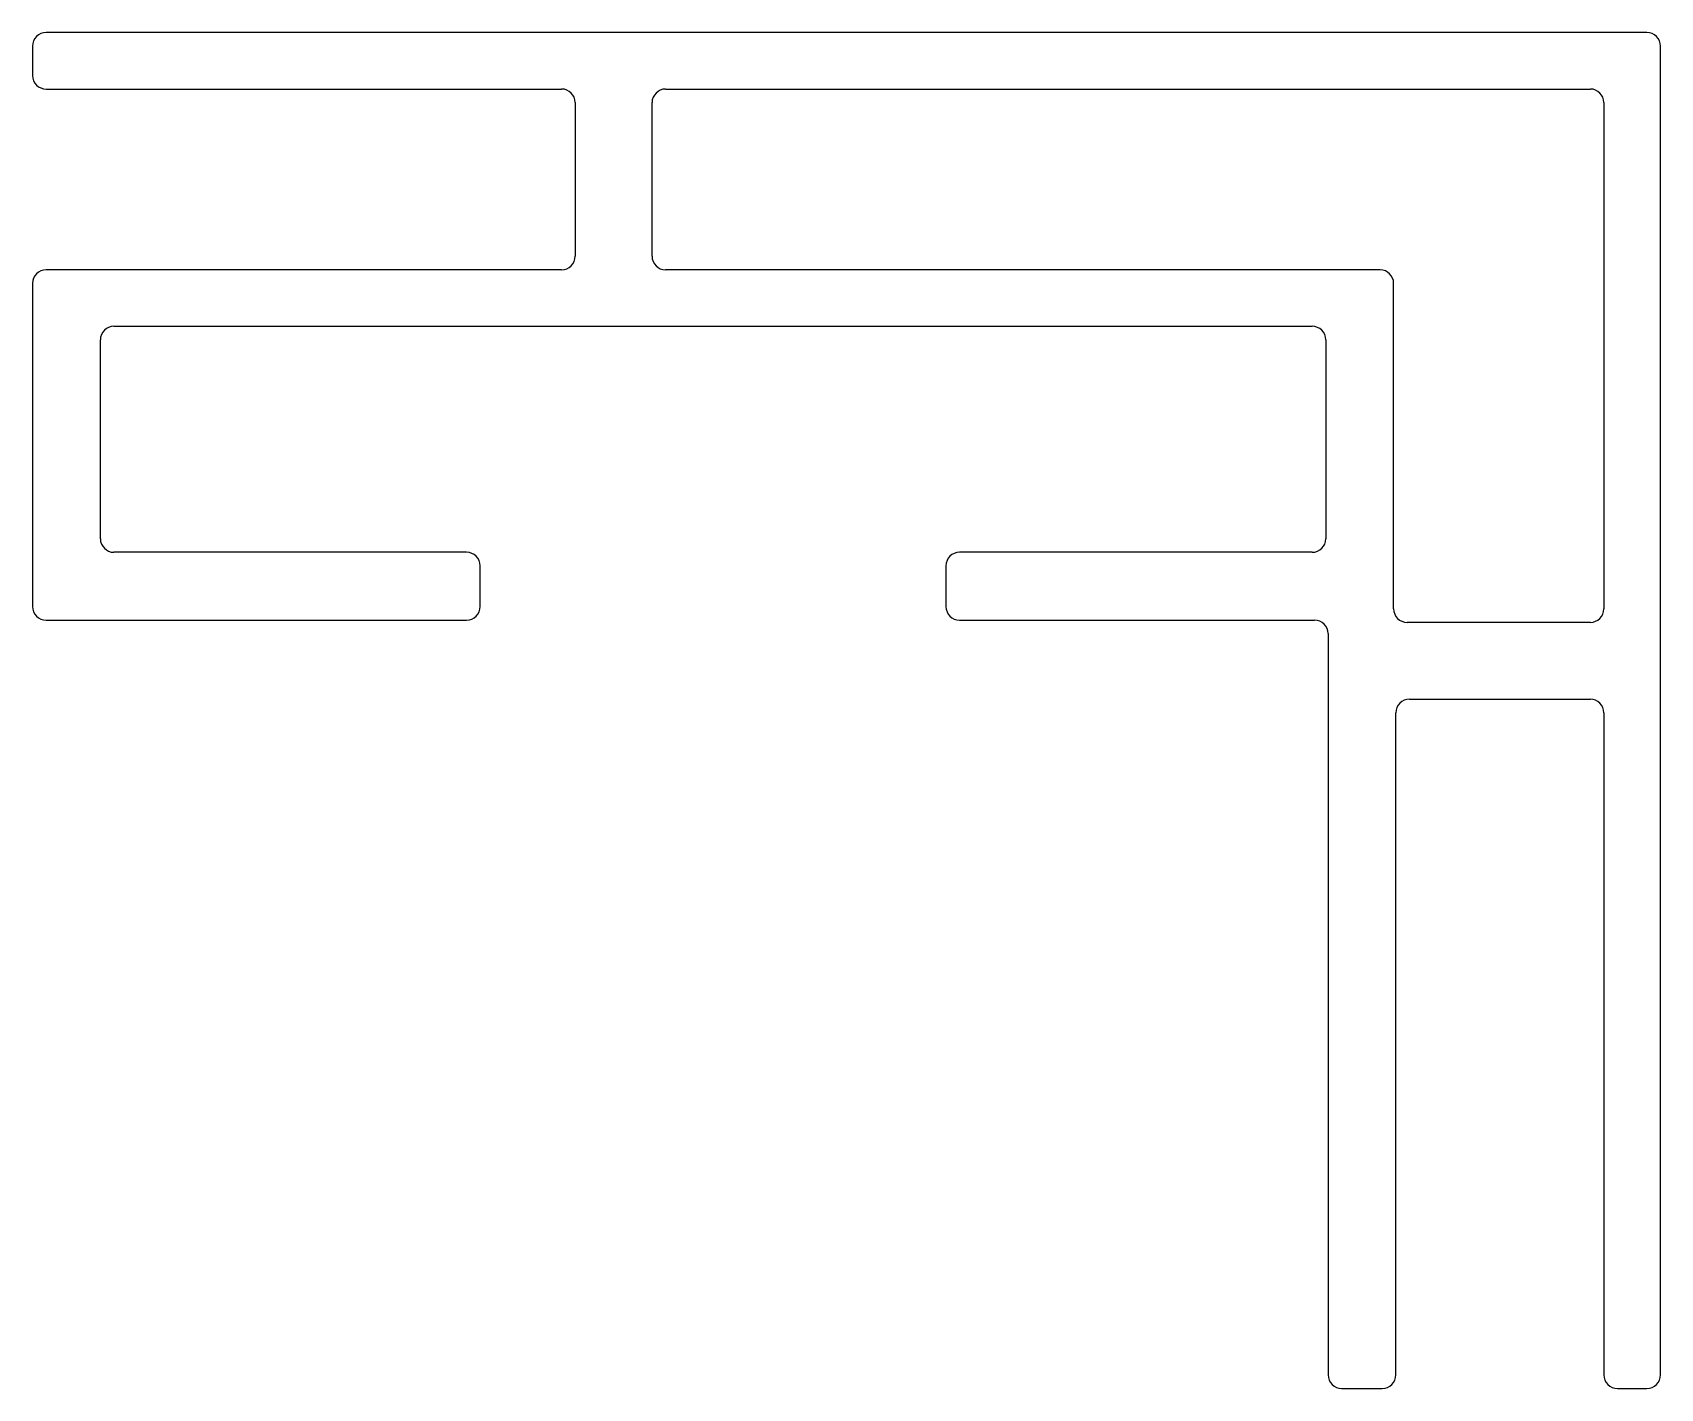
# Model space of a CAD drawing. Extents: x 2275 to 2311, y 1133.3 to 1163.3.
import ezdxf

# ---------------------------------------------------------------- set-up
doc = ezdxf.new("R2010")
doc.units = 0
doc.layers.get('0').update_dxf_attribs({"linetype": 'CONTINUOUS'})

msp = doc.modelspace()

# ---------------------------------------------------------------- linework, layer by layer
for p, q in [((2310.656, 1163.298), (2275.256, 1163.298)), ((2274.956, 1162.998), (2274.956, 1162.348)), ((2310.956, 1133.598), (2310.956, 1162.998)), ((2275.256, 1162.048), (2286.656, 1162.048)), ((2286.956, 1161.748), (2286.956, 1158.348)), ((2288.656, 1158.348), (2288.656, 1161.748)), ((2288.956, 1162.048), (2309.406, 1162.048)), ((2309.706, 1161.748), (2309.706, 1150.548)), ((2286.656, 1158.048), (2275.256, 1158.048)), ((2304.756, 1158.048), (2288.956, 1158.048)), ((2274.956, 1157.748), (2274.956, 1150.598)), ((2305.056, 1150.548), (2305.056, 1157.748)), ((2276.756, 1156.798), (2303.256, 1156.798)), ((2276.456, 1152.098), (2276.456, 1156.498)), ((2303.556, 1156.498), (2303.556, 1152.098)), ((2284.556, 1151.798), (2276.756, 1151.798)), ((2303.256, 1151.798), (2295.456, 1151.798)), ((2284.856, 1150.598), (2284.856, 1151.498)), ((2295.156, 1151.498), (2295.156, 1150.598)), ((2275.256, 1150.298), (2284.556, 1150.298)), ((2295.456, 1150.298), (2303.306, 1150.298)), ((2309.406, 1150.248), (2305.356, 1150.248)), ((2303.606, 1149.998), (2303.606, 1133.598)), ((2305.406, 1148.548), (2309.406, 1148.548)), ((2305.106, 1133.598), (2305.106, 1148.248)), ((2309.706, 1148.248), (2309.706, 1133.598)), ((2303.906, 1133.298), (2304.806, 1133.298)), ((2310.006, 1133.298), (2310.656, 1133.298))]:
    msp.add_line(p, q)
for centre, start, end in [((2275.256, 1162.998), 90, 180), ((2310.656, 1162.998), 0, 90), ((2275.256, 1162.348), 180, 270), ((2286.656, 1161.748), 0, 90), ((2288.956, 1161.748), 90, 180), ((2309.406, 1161.748), 0, 90), ((2286.656, 1158.348), 270, 360), ((2288.956, 1158.348), 180, 270), ((2275.256, 1157.748), 90, 180), ((2304.756, 1157.748), 0, 90), ((2276.756, 1156.498), 90, 180), ((2303.256, 1156.498), 0, 90), ((2276.756, 1152.098), 180, 270), ((2303.256, 1152.098), 270, 360), ((2284.556, 1151.498), 0, 90), ((2295.456, 1151.498), 90, 180), ((2275.256, 1150.598), 180, 270), ((2284.556, 1150.598), 270, 0), ((2295.456, 1150.598), 180, 270), ((2303.306, 1149.998), 0, 90), ((2305.356, 1150.548), 180, 270), ((2309.406, 1150.548), 270, 0), ((2305.406, 1148.248), 90, 180), ((2309.406, 1148.248), 0, 90), ((2303.906, 1133.598), 180, 270), ((2304.806, 1133.598), 270, 0), ((2310.006, 1133.598), 180, 270), ((2310.656, 1133.598), 270, 0)]:
    msp.add_arc(centre, 0.3, start, end)

doc.saveas('drawing.dxf')
